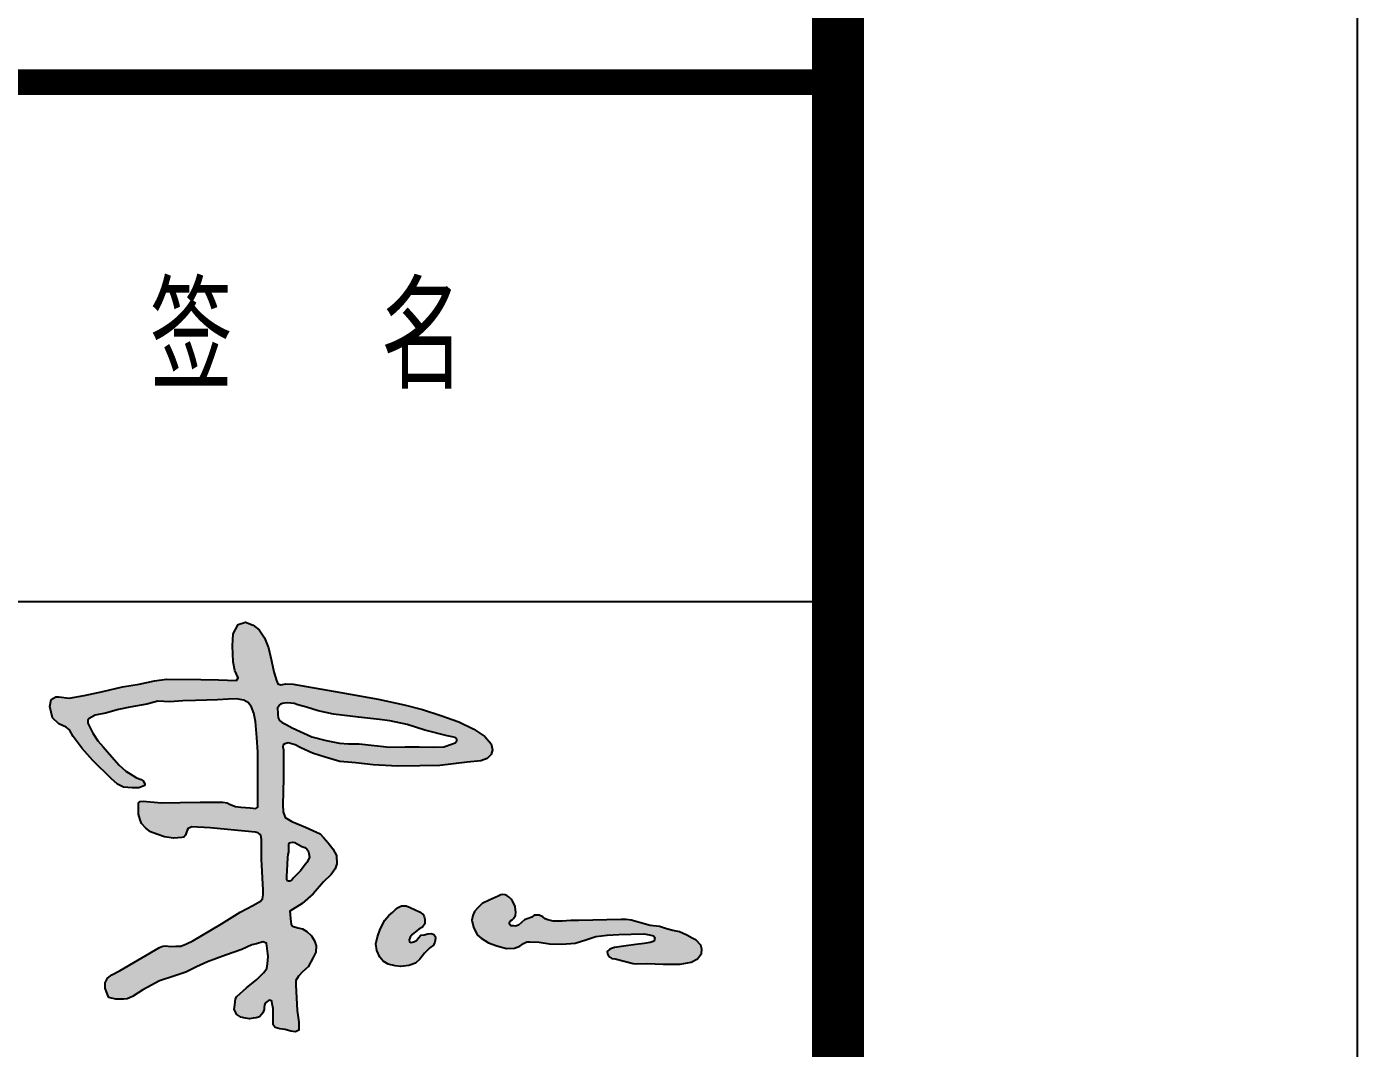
# Model space of a CAD drawing. Extents: x 1162612 to 1711260, y -157368 to 197905.
# Drawn here: x 1676077 to 1678638, y 178308 to 180276 of the extents above; entities that cross this region are included whole.
import ezdxf

# ---------------------------------------------------------------- set-up
doc = ezdxf.new("R2010")
doc.units = 0
doc.header["$LTSCALE"] = 1000
doc.header["$MEASUREMENT"] = 0
doc.layers.get('0').update_dxf_attribs({"linetype": 'CONTINUOUS'})
for name, color, linetype in [('PUB_TEXT', 7, 'CONTINUOUS'), ('PUB_TITLE', 4, 'CONTINUOUS'), ('TEL_TITLE', 7, 'CONTINUOUS')]:
    doc.layers.add(name, color=color, linetype=linetype)
doc.styles.add('TQ', font='txt.shx', dxfattribs={"width": 0.8, "bigfont": 'hztxt.shx'})

msp = doc.modelspace()

# ---------------------------------------------------------------- hatches: boundary and pattern name
h = msp.add_hatch(color=7)
h.paths.add_polyline_path([(1676570.8, 178883.2), (1676569.8, 178889.1), (1676570.7, 178892.6), (1676573.6, 178895.1), (1676580, 178896.6), (1676593.5, 178892.9), (1676604.1, 178887.2), (1676627, 178876.8), (1676651.4, 178869), (1676679.5, 178860.7), (1676710.1, 178858.1), (1676743.4, 178854.5), (1676790.7, 178851.9), (1676833.3, 178852.4), (1676872.3, 178852.9), (1676924.3, 178859.4), (1676951, 178861.9), (1676962.9, 178866.8), (1676971.1, 178874.6), (1676973.2, 178883.3), (1676970.7, 178894.8), (1676958.8, 178908.7), (1676937.5, 178923.1), (1676908.8, 178937.1), (1676873.8, 178949.3), (1676838.7, 178961), (1676803.6, 178969.8), (1676753.3, 178980.9), (1676681.2, 178993.8), (1676589.6, 179009.6), (1676575.5, 179010.1), (1676565.9, 179008.7), (1676560.4, 179010.4), (1676557.6, 179016.5), (1676554.7, 179025.2), (1676552.7, 179033.4), (1676548.1, 179054.7), (1676542.4, 179079.4), (1676534.6, 179098.7), (1676524.3, 179114.3), (1676512.4, 179123.3), (1676497.6, 179129.1), (1676484, 179124.5), (1676474.1, 179106.9), (1676472.9, 179083.5), (1676474.2, 179052.8), (1676477.5, 179036), (1676483.6, 179021.7), (1676480.3, 179017), (1676446.1, 179018), (1676411.9, 179018.4), (1676346.1, 179019.3), (1676323, 179016), (1676292.9, 179010), (1676261, 179004.5), (1676223.1, 178995.3), (1676187.1, 178987.9), (1676158.4, 178982.8), (1676138.5, 178985.6), (1676132.5, 178985.6), (1676123.8, 178980.5), (1676121, 178966.6), (1676126.6, 178944.8), (1676138.6, 178933.2), (1676152.5, 178927.2), (1676159.4, 178921.7), (1676166.3, 178908.7), (1676183.4, 178886.1), (1676204.2, 178862.6), (1676239.1, 178828), (1676251.2, 178817), (1676262.9, 178811.5), (1676279.7, 178810.1), (1676292.8, 178810.1), (1676304.2, 178814.8), (1676303.9, 178816.3), (1676303.8, 178817.4), (1676302.9, 178820.2), (1676301.1, 178823.4), (1676297, 178826.2), (1676288.3, 178829.4), (1676280.8, 178833.9), (1676267.8, 178842.5), (1676254.4, 178854), (1676240.6, 178869.7), (1676223.9, 178889.1), (1676213.8, 178900.7), (1676203.7, 178915.1), (1676197.3, 178927.9), (1676194.5, 178934.8), (1676194.5, 178940.5), (1676196.7, 178943.9), (1676208.6, 178950.1), (1676228.4, 178953.7), (1676253.3, 178961), (1676275.2, 178965.7), (1676307.9, 178971.4), (1676329.2, 178977.1), (1676352.2, 178976), (1676377.1, 178977.6), (1676401.6, 178978.1), (1676444.2, 178979.7), (1676465, 178980.7), (1676480.6, 178981.7), (1676494.6, 178978.6), (1676503.9, 178974), (1676509.7, 178965.7), (1676513.8, 178953.7), (1676516.9, 178938.1), (1676519.5, 178907), (1676521.6, 178879), (1676521.9, 178789.7), (1676521.6, 178773.2), (1676517.8, 178770.3), (1676507.1, 178771.8), (1676488.9, 178772.9), (1676478.5, 178774.4), (1676467.2, 178778.4), (1676462.6, 178781.3), (1676454.4, 178782.4), (1676410.8, 178782.4), (1676372.3, 178781.8), (1676337.1, 178781.5), (1676314.5, 178783.2), (1676300.6, 178784.7), (1676295.1, 178784.1), (1676292.2, 178781.2), (1676291.9, 178771.1), (1676292.2, 178759.6), (1676295.1, 178748.6), (1676297.7, 178741.4), (1676306.1, 178732.7), (1676315.1, 178725.5), (1676327.5, 178720.9), (1676342, 178715.7), (1676359.3, 178713.1), (1676367.8, 178713.8), (1676375.1, 178714.4), (1676379.1, 178715.4), (1676382.1, 178718.7), (1676384.2, 178724.5), (1676385.6, 178728.5), (1676387.6, 178731.5), (1676394.9, 178735.3), (1676429.6, 178733.4), (1676509.8, 178725.2), (1676517, 178724.6), (1676522.4, 178723.2), (1676527.1, 178719), (1676528.4, 178710.7), (1676528.9, 178672.8), (1676531.8, 178612.8), (1676531.6, 178603.9), (1676530.7, 178596.1), (1676526.6, 178591.7), (1676511.8, 178583.5), (1676487.5, 178570.4), (1676451.8, 178548.2), (1676396.5, 178515.6), (1676384.1, 178510), (1676373.7, 178505.5), (1676364, 178505.2), (1676353.4, 178504.9), (1676344.7, 178505.7), (1676338.9, 178505), (1676332.1, 178503), (1676256.5, 178458.7), (1676240.5, 178450), (1676232, 178443.5), (1676227.9, 178434.5), (1676227.9, 178424.5), (1676232, 178412.5), (1676235.1, 178406.6), (1676248, 178403.5), (1676263.4, 178403), (1676269.8, 178404), (1676280.5, 178408.5), (1676300.2, 178421.4), (1676332.6, 178438.2), (1676359.7, 178447.2), (1676383.1, 178455.4), (1676403.3, 178465.7), (1676424.7, 178475.1), (1676459.7, 178488.2), (1676490.9, 178498.9), (1676510.2, 178507.9), (1676519.3, 178510), (1676531.2, 178513.3), (1676538.2, 178511.2), (1676539.4, 178501), (1676541.5, 178485.3), (1676540.2, 178471.4), (1676539, 178462.4), (1676532.4, 178453.7), (1676519.7, 178441), (1676499.9, 178425), (1676480.9, 178408.2), (1676478.4, 178403.6), (1676477.5, 178392.4), (1676476.1, 178383.5), (1676481.4, 178373.4), (1676488.9, 178368.4), (1676498.1, 178366.6), (1676505.8, 178365.4), (1676512.7, 178366.3), (1676518.6, 178367), (1676524.8, 178369.3), (1676528.5, 178373.7), (1676531.4, 178376.9), (1676533.7, 178383.5), (1676533.7, 178387.4), (1676534.4, 178391.7), (1676535.8, 178395.6), (1676539.7, 178399), (1676541.5, 178400.2), (1676544.7, 178401.1), (1676548.4, 178399.2), (1676549.5, 178394.4), (1676550.9, 178385.3), (1676551, 178374.7), (1676551.4, 178360.1), (1676551.4, 178353.6), (1676554.9, 178348.4), (1676564, 178345.8), (1676574.1, 178344.5), (1676585.2, 178341.3), (1676593.9, 178340.3), (1676600.6, 178343.4), (1676600.6, 178359.1), (1676597.3, 178381.5), (1676595.1, 178430.1), (1676594.7, 178439.3), (1676599.8, 178447.7), (1676607.9, 178456.1), (1676618.8, 178465.6), (1676628.4, 178483.2), (1676633.1, 178493.4), (1676633.8, 178505.8), (1676630.9, 178515.7), (1676624.7, 178525.2), (1676615.7, 178533.4), (1676607.4, 178538.9), (1676598.7, 178540.6), (1676588.6, 178543.8), (1676585.7, 178547.8), (1676584.5, 178557.9), (1676583.6, 178566.9), (1676583.2, 178572.9), (1676607.2, 178587.5), (1676628.2, 178606.2), (1676648.3, 178629.4), (1676662.9, 178643.3), (1676670.2, 178653.9), (1676673.5, 178663.8), (1676672.8, 178679.6), (1676666.2, 178692.4), (1676657.1, 178704.4), (1676648.3, 178714.7), (1676641.7, 178721.6), (1676613.2, 178734.4), (1676586.9, 178745.5), (1676574.1, 178752.9), (1676570.6, 178764), (1676569.5, 178777.4), (1676570.8, 178828.3)])
h.paths.add_polyline_path([(1676587.9, 178925.6), (1676576.5, 178932), (1676568.7, 178935.9), (1676563.2, 178939.8), (1676560.5, 178944.6), (1676560, 178951.5), (1676559.8, 178965.2), (1676561.2, 178967), (1676562.5, 178969), (1676565.1, 178971.1), (1676569.1, 178972.4), (1676573, 178973.2), (1676579.7, 178973.5), (1676585, 178973.4), (1676591.5, 178972.4), (1676598.5, 178970.2), (1676615.1, 178965.1), (1676637.7, 178958.6), (1676667.3, 178952.2), (1676715.6, 178946.1), (1676756.1, 178941.9), (1676775.9, 178938.8), (1676809.1, 178932), (1676843.4, 178921.1), (1676885.9, 178910.3), (1676896, 178908.5), (1676901.3, 178906.9), (1676904, 178905.2), (1676904.6, 178902.6), (1676904.8, 178900.4), (1676901.7, 178896.5), (1676894.3, 178894.3), (1676879.9, 178889), (1676860.1, 178888.7), (1676832, 178889.3), (1676805.2, 178889.3), (1676774.8, 178888.7), (1676716.8, 178895.1), (1676696.3, 178895.1), (1676678.8, 178896.3), (1676653.1, 178901), (1676625.7, 178908)], flags=16)
h.paths.add_polyline_path([(1676585.1, 178705.1), (1676588.3, 178705.6), (1676593, 178705.1), (1676606.6, 178697.4), (1676612.1, 178695.1), (1676615.7, 178692.1), (1676618.7, 178688.5), (1676620.1, 178683.9), (1676620.8, 178676.8), (1676619.2, 178671.8), (1676616.2, 178666.6), (1676610.9, 178659.7), (1676603.6, 178650.1), (1676596.5, 178643), (1676590.1, 178636.6), (1676586.2, 178631.8), (1676583.5, 178630.2), (1676580.5, 178630.3), (1676579, 178631.2), (1676577.6, 178633.8), (1676577.5, 178639.3), (1676579, 178662.3), (1676579.7, 178675.9), (1676580.3, 178682), (1676581, 178686.3), (1676581, 178695.5), (1676581.5, 178701.9), (1676582.6, 178704.2)], flags=16)
h = msp.add_hatch(color=7)
h.paths.add_polyline_path([(1676852.5, 178502), (1676859.7, 178507.4), (1676862.3, 178513.1), (1676863.8, 178520), (1676863.3, 178524.4), (1676860.2, 178528), (1676856.1, 178529.8), (1676849.2, 178529), (1676842, 178527.2), (1676835.5, 178526.2), (1676831.2, 178521.5), (1676827.1, 178516.1), (1676821.7, 178513.3), (1676817, 178512.3), (1676813.9, 178513.8), (1676812.9, 178517.7), (1676815, 178522.3), (1676818.8, 178527.4), (1676831.7, 178538.1), (1676838.6, 178541.9), (1676843.1, 178548.5), (1676842.9, 178557), (1676841.9, 178562.5), (1676840, 178566.2), (1676832.9, 178571.2), (1676824.6, 178575.3), (1676815, 178579.4), (1676807.1, 178582.6), (1676798, 178582.6), (1676792, 178579.9), (1676786.7, 178575.8), (1676781.3, 178570.9), (1676773.6, 178564.5), (1676766.4, 178555.2), (1676756.9, 178538.3), (1676752, 178523), (1676748.9, 178509.7), (1676750.4, 178496.6), (1676756.6, 178484.2), (1676762.8, 178476.5), (1676772.3, 178470.4), (1676785.7, 178467.5), (1676797.2, 178466), (1676812.4, 178467.8), (1676825.3, 178472.2), (1676833.7, 178480.4), (1676842.2, 178491.9)])
h.paths.add_polyline_path([(1677333.4, 178532.9), (1677320.2, 178535.5), (1677308.2, 178538.4), (1677294.7, 178542.8), (1677277.1, 178545.3), (1677256.6, 178550.5), (1677240.6, 178555.2), (1677230.7, 178556.7), (1677221.2, 178556.7), (1677138.8, 178554.7), (1677124.2, 178554.7), (1677107.7, 178553.7), (1677090.2, 178553.4), (1677079.7, 178555.7), (1677074.6, 178557.8), (1677070.2, 178561.7), (1677063.5, 178564.7), (1677053.5, 178565), (1677048.8, 178561.4), (1677042.1, 178558.6), (1677034.9, 178555.7), (1677029.3, 178550.9), (1677023.5, 178545.8), (1677017.9, 178544), (1677013.7, 178544.5), (1677008.7, 178544.4), (1677006.2, 178547.7), (1677005.9, 178551.2), (1677008, 178554), (1677011.5, 178556.2), (1677014.1, 178558.5), (1677017.7, 178564.6), (1677018.2, 178570.7), (1677017.8, 178575.2), (1677017, 178581.9), (1677014.9, 178586.4), (1677011.7, 178591.6), (1677009.5, 178595.9), (1677005.4, 178599.9), (1677001.8, 178602.3), (1676997.6, 178603.8), (1676991.8, 178604.7), (1676989.4, 178603.9), (1676987.1, 178602.7), (1676984.4, 178601.8), (1676966.8, 178593.8), (1676953.7, 178587.2), (1676944.2, 178578.4), (1676938.7, 178572.2), (1676935.4, 178564.6), (1676933.9, 178555.4), (1676936.5, 178541.9), (1676943.8, 178527), (1676951.8, 178520.4), (1676965.4, 178511.6), (1676981.4, 178505.8), (1677000.5, 178500.7), (1677015.8, 178501.4), (1677026, 178505.4), (1677033, 178510.5), (1677039.6, 178513.8), (1677045.4, 178513.8), (1677063.3, 178513.1), (1677082.8, 178509.5), (1677107.1, 178509), (1677132.4, 178510.8), (1677152.9, 178517.2), (1677172.2, 178523.6), (1677193.8, 178526.5), (1677216.6, 178527.7), (1677240, 178528.2), (1677264.5, 178528.7), (1677275.8, 178527.2), (1677283, 178524.9), (1677285.9, 178522), (1677284.5, 178515.1), (1677277.2, 178512.1), (1677265.4, 178510.7), (1677249.5, 178508.4), (1677230.6, 178506.2), (1677208.5, 178502.7), (1677202.5, 178500.6), (1677198.8, 178498.6), (1677194.3, 178494.8), (1677194.7, 178490.7), (1677196.1, 178487.7), (1677199.3, 178484), (1677203.4, 178481.3), (1677209.3, 178480.7), (1677244.3, 178472.1), (1677251.5, 178471.2), (1677270.9, 178471.6), (1677302, 178470.5), (1677334.9, 178470.5), (1677355.7, 178474.2), (1677368.1, 178481.1), (1677375.4, 178491), (1677376.2, 178499.7), (1677374.3, 178507.4), (1677365.6, 178516.5), (1677357.9, 178520.9), (1677347.6, 178526.7)])

# ---------------------------------------------------------------- linework, layer by layer
for points in [[(1676304.2, 178814.8), (1676292.8, 178810.1), (1676279.7, 178810.1), (1676262.9, 178811.5), (1676251.2, 178817), (1676239.1, 178828), (1676204.2, 178862.6), (1676183.4, 178886.1), (1676166.3, 178908.7), (1676159.4, 178921.7), (1676152.5, 178927.2), (1676138.6, 178933.2), (1676126.6, 178944.8), (1676121, 178966.6), (1676123.8, 178980.5), (1676132.5, 178985.6), (1676138.5, 178985.6), (1676158.4, 178982.8), (1676187.1, 178987.9), (1676223.1, 178995.3), (1676261, 179004.5), (1676292.9, 179010), (1676323, 179016), (1676346.1, 179019.3), (1676411.9, 179018.4), (1676446.1, 179018), (1676480.3, 179017), (1676483.6, 179021.7), (1676477.5, 179036), (1676474.2, 179052.8), (1676472.9, 179083.5), (1676474.1, 179106.9), (1676484, 179124.5), (1676497.6, 179129.1), (1676512.4, 179123.3), (1676524.3, 179114.3), (1676534.6, 179098.7), (1676542.4, 179079.4), (1676548.1, 179054.7), (1676552.7, 179033.4), (1676554.7, 179025.2), (1676557.6, 179016.5), (1676560.4, 179010.4), (1676565.9, 179008.7), (1676575.5, 179010.1), (1676589.6, 179009.6), (1676681.2, 178993.8), (1676753.3, 178980.9), (1676803.6, 178969.8), (1676838.7, 178961), (1676873.8, 178949.3), (1676908.8, 178937.1), (1676937.5, 178923.1), (1676958.8, 178908.7), (1676970.7, 178894.8), (1676973.2, 178883.3), (1676971.1, 178874.6), (1676962.9, 178866.8), (1676951, 178861.9), (1676924.3, 178859.4), (1676872.3, 178852.9), (1676833.3, 178852.4), (1676790.7, 178851.9), (1676743.4, 178854.5), (1676710.1, 178858.1), (1676679.5, 178860.7), (1676651.4, 178869), (1676627, 178876.8), (1676604.1, 178887.2), (1676593.5, 178892.9), (1676580, 178896.6), (1676573.6, 178895.1), (1676570.7, 178892.6), (1676569.8, 178889.1), (1676570.8, 178883.2), (1676570.8, 178828.3), (1676569.5, 178777.4), (1676570.6, 178764), (1676574.1, 178752.9), (1676586.9, 178745.5), (1676613.2, 178734.4), (1676641.7, 178721.6), (1676648.3, 178714.7), (1676657.1, 178704.4), (1676666.2, 178692.4), (1676672.8, 178679.6), (1676673.5, 178663.8), (1676670.2, 178653.9), (1676662.9, 178643.3), (1676648.3, 178629.4), (1676628.2, 178606.2), (1676607.2, 178587.5), (1676583.2, 178572.9), (1676583.6, 178566.9), (1676584.5, 178557.9), (1676585.7, 178547.8), (1676588.6, 178543.8), (1676598.7, 178540.6), (1676607.4, 178538.9), (1676615.7, 178533.4), (1676624.7, 178525.2), (1676630.9, 178515.7), (1676633.8, 178505.8), (1676633.1, 178493.4), (1676628.4, 178483.2), (1676618.8, 178465.6), (1676607.9, 178456.1), (1676599.8, 178447.7), (1676594.7, 178439.3), (1676595.1, 178430.1), (1676597.3, 178381.5), (1676600.6, 178359.1), (1676600.6, 178343.4), (1676593.9, 178340.3), (1676585.2, 178341.3), (1676574.1, 178344.5), (1676564, 178345.8), (1676554.9, 178348.4), (1676551.4, 178353.6), (1676551.4, 178360.1), (1676551, 178374.7), (1676550.9, 178385.3), (1676549.5, 178394.4), (1676548.4, 178399.2), (1676544.7, 178401.1), (1676541.5, 178400.2), (1676539.7, 178399), (1676535.8, 178395.6), (1676534.4, 178391.7), (1676533.7, 178387.4), (1676533.7, 178383.5), (1676531.4, 178376.9), (1676528.5, 178373.7), (1676524.8, 178369.3), (1676518.6, 178367), (1676512.7, 178366.3), (1676505.8, 178365.4), (1676498.1, 178366.6), (1676488.9, 178368.4), (1676481.4, 178373.4), (1676476.1, 178383.5), (1676477.5, 178392.4), (1676478.4, 178403.6), (1676480.9, 178408.2), (1676499.9, 178425), (1676519.7, 178441), (1676532.4, 178453.7), (1676539, 178462.4), (1676540.2, 178471.4), (1676541.5, 178485.3), (1676539.4, 178501), (1676538.2, 178511.2), (1676531.2, 178513.3), (1676519.3, 178510), (1676510.2, 178507.9), (1676490.9, 178498.9), (1676459.7, 178488.2), (1676424.7, 178475.1), (1676403.3, 178465.7), (1676383.1, 178455.4), (1676359.7, 178447.2), (1676332.6, 178438.2), (1676300.2, 178421.4), (1676280.5, 178408.5), (1676269.8, 178404), (1676263.4, 178403), (1676248, 178403.5), (1676235.1, 178406.6), (1676232, 178412.5), (1676227.9, 178424.5), (1676227.9, 178434.5), (1676232, 178443.5), (1676240.5, 178450), (1676256.5, 178458.7), (1676332.1, 178503), (1676338.9, 178505), (1676344.7, 178505.7), (1676353.4, 178504.9), (1676364, 178505.2), (1676373.7, 178505.5), (1676384.1, 178510), (1676396.5, 178515.6), (1676451.8, 178548.2), (1676487.5, 178570.4), (1676511.8, 178583.5), (1676526.6, 178591.7), (1676530.7, 178596.1), (1676531.6, 178603.9), (1676531.8, 178612.8), (1676528.9, 178672.8), (1676528.4, 178710.7), (1676527.1, 178719), (1676522.4, 178723.2), (1676517, 178724.6), (1676509.8, 178725.2), (1676429.6, 178733.4), (1676394.9, 178735.3), (1676387.6, 178731.5), (1676385.6, 178728.5), (1676384.2, 178724.5), (1676382.1, 178718.7), (1676379.1, 178715.4), (1676375.1, 178714.4), (1676367.8, 178713.8), (1676359.3, 178713.1), (1676342, 178715.7), (1676327.5, 178720.9), (1676315.1, 178725.5), (1676306.1, 178732.7), (1676297.7, 178741.4), (1676295.1, 178748.6), (1676292.2, 178759.6), (1676291.9, 178771.1), (1676292.2, 178781.2), (1676295.1, 178784.1), (1676300.6, 178784.7), (1676314.5, 178783.2), (1676337.1, 178781.5), (1676372.3, 178781.8), (1676410.8, 178782.4), (1676454.4, 178782.4), (1676462.6, 178781.3), (1676467.2, 178778.4), (1676478.5, 178774.4), (1676488.9, 178772.9), (1676507.1, 178771.8), (1676517.8, 178770.3), (1676521.6, 178773.2), (1676521.9, 178789.7), (1676521.6, 178879), (1676519.5, 178907), (1676516.9, 178938.1), (1676513.8, 178953.7), (1676509.7, 178965.7), (1676503.9, 178974), (1676494.6, 178978.6), (1676480.6, 178981.7), (1676465, 178980.7), (1676444.2, 178979.7), (1676401.6, 178978.1), (1676377.1, 178977.6), (1676352.2, 178976), (1676329.2, 178977.1), (1676307.9, 178971.4), (1676275.2, 178965.7), (1676253.3, 178961), (1676228.4, 178953.7), (1676208.6, 178950.1), (1676196.7, 178943.9), (1676194.5, 178940.5), (1676194.5, 178934.8), (1676197.3, 178927.9), (1676203.7, 178915.1), (1676213.8, 178900.7), (1676223.9, 178889.1), (1676240.6, 178869.7), (1676254.4, 178854), (1676267.8, 178842.5), (1676280.8, 178833.9), (1676288.3, 178829.4), (1676297, 178826.2), (1676301.1, 178823.4), (1676302.9, 178820.2), (1676303.8, 178817.4), (1676303.9, 178816.3)], [(1676559.8, 178965.2), (1676560, 178951.5), (1676560.5, 178944.6), (1676563.2, 178939.8), (1676568.7, 178935.9), (1676576.5, 178932), (1676587.9, 178925.6), (1676625.7, 178908), (1676653.1, 178901), (1676678.8, 178896.3), (1676696.3, 178895.1), (1676716.8, 178895.1), (1676774.8, 178888.7), (1676805.2, 178889.3), (1676832, 178889.3), (1676860.1, 178888.7), (1676879.9, 178889), (1676894.3, 178894.3), (1676901.7, 178896.5), (1676904.8, 178900.4), (1676904.6, 178902.6), (1676904, 178905.2), (1676901.3, 178906.9), (1676896, 178908.5), (1676885.9, 178910.3), (1676843.4, 178921.1), (1676809.1, 178932), (1676775.9, 178938.8), (1676756.1, 178941.9), (1676715.6, 178946.1), (1676667.3, 178952.2), (1676637.7, 178958.6), (1676615.1, 178965.1), (1676598.5, 178970.2), (1676591.5, 178972.4), (1676585, 178973.4), (1676579.7, 178973.5), (1676573, 178973.2), (1676569.1, 178972.4), (1676565.1, 178971.1), (1676562.5, 178969), (1676561.2, 178967)], [(1676581, 178686.3), (1676581, 178695.5), (1676581.5, 178701.9), (1676582.6, 178704.2), (1676585.1, 178705.1), (1676588.3, 178705.6), (1676593, 178705.1), (1676606.6, 178697.4), (1676612.1, 178695.1), (1676615.7, 178692.1), (1676618.7, 178688.5), (1676620.1, 178683.9), (1676620.8, 178676.8), (1676619.2, 178671.8), (1676616.2, 178666.6), (1676610.9, 178659.7), (1676603.6, 178650.1), (1676596.5, 178643), (1676590.1, 178636.6), (1676586.2, 178631.8), (1676583.5, 178630.2), (1676580.5, 178630.3), (1676579, 178631.2), (1676577.6, 178633.8), (1676577.5, 178639.3), (1676579, 178662.3), (1676579.7, 178675.9), (1676580.3, 178682)], [(1676984.4, 178601.8), (1676966.8, 178593.8), (1676953.7, 178587.2), (1676944.2, 178578.4), (1676938.7, 178572.2), (1676935.4, 178564.6), (1676933.9, 178555.4), (1676936.5, 178541.9), (1676943.8, 178527), (1676951.8, 178520.4), (1676965.4, 178511.6), (1676981.4, 178505.8), (1677000.5, 178500.7), (1677015.8, 178501.4), (1677026, 178505.4), (1677033, 178510.5), (1677039.6, 178513.8), (1677045.4, 178513.8), (1677063.3, 178513.1), (1677082.8, 178509.5), (1677107.1, 178509), (1677132.4, 178510.8), (1677152.9, 178517.2), (1677172.2, 178523.6), (1677193.8, 178526.5), (1677216.6, 178527.7), (1677240, 178528.2), (1677264.5, 178528.7), (1677275.8, 178527.2), (1677283, 178524.9), (1677285.9, 178522), (1677284.5, 178515.1), (1677277.2, 178512.1), (1677265.4, 178510.7), (1677249.5, 178508.4), (1677230.6, 178506.2), (1677208.5, 178502.7), (1677202.5, 178500.6), (1677198.8, 178498.6), (1677194.3, 178494.8), (1677194.7, 178490.7), (1677196.1, 178487.7), (1677199.3, 178484), (1677203.4, 178481.3), (1677209.3, 178480.7), (1677244.3, 178472.1), (1677251.5, 178471.2), (1677270.9, 178471.6), (1677302, 178470.5), (1677334.9, 178470.5), (1677355.7, 178474.2), (1677368.1, 178481.1), (1677375.4, 178491), (1677376.2, 178499.7), (1677374.3, 178507.4), (1677365.6, 178516.5), (1677357.9, 178520.9), (1677347.6, 178526.7), (1677333.4, 178532.9), (1677320.2, 178535.5), (1677308.2, 178538.4), (1677294.7, 178542.8), (1677277.1, 178545.3), (1677256.6, 178550.5), (1677240.6, 178555.2), (1677230.7, 178556.7), (1677221.2, 178556.7), (1677138.8, 178554.7), (1677124.2, 178554.7), (1677107.7, 178553.7), (1677090.2, 178553.4), (1677079.7, 178555.7), (1677074.6, 178557.8), (1677070.2, 178561.7), (1677063.5, 178564.7), (1677053.5, 178565), (1677048.8, 178561.4), (1677042.1, 178558.6), (1677034.9, 178555.7), (1677029.3, 178550.9), (1677023.5, 178545.8), (1677017.9, 178544), (1677013.7, 178544.5), (1677008.7, 178544.4), (1677006.2, 178547.7), (1677005.9, 178551.2), (1677008, 178554), (1677011.5, 178556.2), (1677014.1, 178558.5), (1677017.7, 178564.6), (1677018.2, 178570.7), (1677017.8, 178575.2), (1677017, 178581.9), (1677014.9, 178586.4), (1677011.7, 178591.6), (1677009.5, 178595.9), (1677005.4, 178599.9), (1677001.8, 178602.3), (1676997.6, 178603.8), (1676991.8, 178604.7), (1676989.4, 178603.9), (1676987.1, 178602.7)], [(1676792, 178579.9), (1676798, 178582.6), (1676807.1, 178582.6), (1676815, 178579.4), (1676824.6, 178575.3), (1676832.9, 178571.2), (1676840, 178566.2), (1676841.9, 178562.5), (1676842.9, 178557), (1676843.1, 178548.5), (1676838.6, 178541.9), (1676831.7, 178538.1), (1676818.8, 178527.4), (1676815, 178522.3), (1676812.9, 178517.7), (1676813.9, 178513.8), (1676817, 178512.3), (1676821.7, 178513.3), (1676827.1, 178516.1), (1676831.2, 178521.5), (1676835.5, 178526.2), (1676842, 178527.2), (1676849.2, 178529), (1676856.1, 178529.8), (1676860.2, 178528), (1676863.3, 178524.4), (1676863.8, 178520), (1676862.3, 178513.1), (1676859.7, 178507.4), (1676852.5, 178502), (1676842.2, 178491.9), (1676833.7, 178480.4), (1676825.3, 178472.2), (1676812.4, 178467.8), (1676797.2, 178466), (1676785.7, 178467.5), (1676772.3, 178470.4), (1676762.8, 178476.5), (1676756.6, 178484.2), (1676750.4, 178496.6), (1676748.9, 178509.7), (1676752, 178523), (1676756.9, 178538.3), (1676766.4, 178555.2), (1676773.6, 178564.5), (1676781.3, 178570.9), (1676786.7, 178575.8)]]:
    msp.add_lwpolyline(points, close=True)
at = {"layer": 'PUB_TITLE', "color": 4}
msp.add_line((1672138.3, 179168.8), (1677638.3, 179168.8), dxfattribs=at)
at = {"layer": 'PUB_TITLE', "color": 4, "const_width": 50}
msp.add_lwpolyline([(1672138.3, 180168.8), (1677638.3, 180168.8)], dxfattribs=at)
at = {"layer": 'TEL_TITLE', "color": 4}
msp.add_lwpolyline([(1604338.3, 155904.7), (1678638.3, 155904.7), (1678638.3, 197904.7), (1604338.3, 197904.7)], close=True, dxfattribs=at)
at = {"layer": 'TEL_TITLE', "color": 4, "const_width": 100}
msp.add_lwpolyline([(1606838.3, 156904.7), (1677638.3, 156904.7), (1677638.3, 196904.7), (1606838.3, 196904.7)], close=True, dxfattribs=at)

# ---------------------------------------------------------------- texts
at = {"layer": 'PUB_TEXT', "color": 2, "insert": (1676313.3, 179778.5), "char_height": 200, "width": 1679.83, "attachment_point": 1, "style": 'TQ'}
msp.add_mtext('签  名', dxfattribs=at)

doc.saveas('drawing.dxf')
